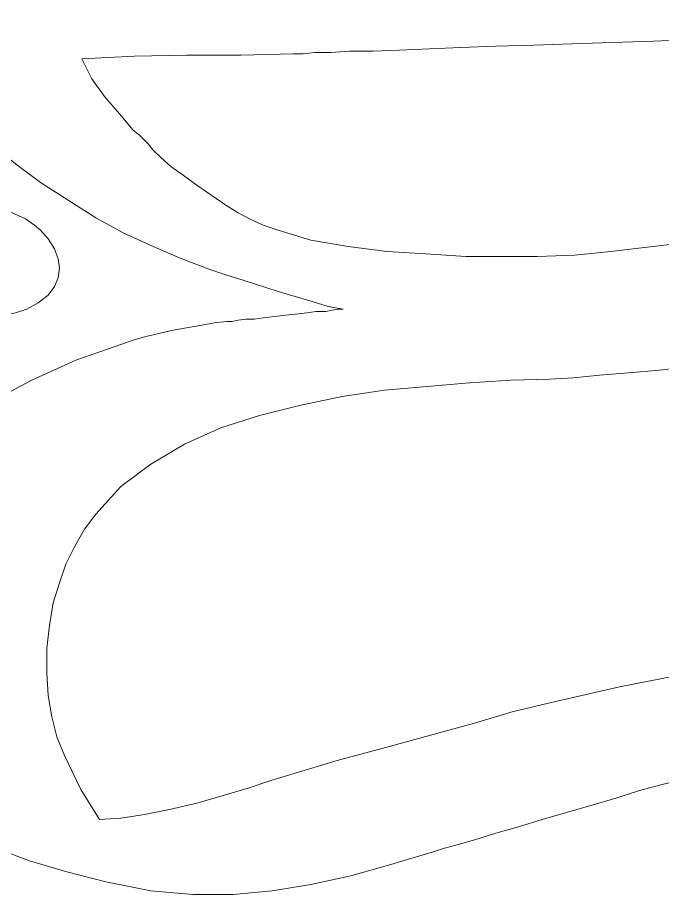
# Model space of a CAD drawing. Header units: centimetres. Extents: x -51 to 51, y -37 to 37.
# Drawn here: x 5.99 to 19.62, y -18.24 to 0.29 of the extents above; entities that cross this region are included whole.
import ezdxf

# ---------------------------------------------------------------- set-up
doc = ezdxf.new("R2010")
doc.units = ezdxf.units.CM
doc.header["$MEASUREMENT"] = 0
doc.layers.add('Layer 1', color=7, linetype='Continuous')

msp = doc.modelspace()

# ---------------------------------------------------------------- linework, layer by layer
at = {"layer": 'Layer 1', "lineweight": 9}
for points, knots in [([(33.28385, 0.29088), (33.28385, 0.29088), (32.91374, 0.29088), (32.91374, 0.29088), (32.91374, 0.29088), (32.91374, 0.29088), (32.46432, 0.26444), (32.46432, 0.26444), (32.46432, 0.26444), (32.46432, 0.26444), (31.96203, 0.23801), (31.96203, 0.23801), (31.96203, 0.23801), (31.96203, 0.23801), (31.38043, 0.23801), (31.38043, 0.23801), (31.38043, 0.23801), (31.38043, 0.23801), (30.71952, 0.21157), (30.71952, 0.21157), (30.71952, 0.21157), (30.71952, 0.21157), (30.03217, 0.18513), (30.03217, 0.18513), (30.03217, 0.18513), (30.03217, 0.18513), (29.26551, 0.1587), (29.26551, 0.1587), (29.26551, 0.1587), (29.26551, 0.1587), (28.47241, 0.13226), (28.47241, 0.13226), (28.47241, 0.13226), (28.47241, 0.13226), (27.65288, 0.10582), (27.65288, 0.10582), (27.65288, 0.10582), (27.65288, 0.10582), (26.78048, 0.05295), (26.78048, 0.05295), (26.78048, 0.05295), (26.78048, 0.05295), (24.9828, 0.00008), (24.9828, 0.00008), (24.9828, 0.00008), (24.9828, 0.00008), (23.13225, -0.0528), (23.13225, -0.0528), (23.13225, -0.0528), (23.13225, -0.0528), (21.25526, -0.13211), (21.25526, -0.13211), (21.25526, -0.13211), (21.25526, -0.13211), (19.43114, -0.21141), (19.43114, -0.21141), (19.43114, -0.21141), (19.43114, -0.21141), (18.55873, -0.23785), (18.55873, -0.23785), (18.55873, -0.23785), (18.55873, -0.23785), (17.71277, -0.26429), (17.71277, -0.26429), (17.71277, -0.26429), (17.71277, -0.26429), (16.89324, -0.29072), (16.89324, -0.29072), (16.89324, -0.29072), (16.89324, -0.29072), (16.10014, -0.31716), (16.10014, -0.31716), (16.10014, -0.31716), (16.10014, -0.31716), (15.35992, -0.3436), (15.35992, -0.3436), (15.35992, -0.3436), (15.35992, -0.3436), (14.69901, -0.37003), (14.69901, -0.37003), (14.69901, -0.37003), (14.69901, -0.37003), (14.06453, -0.39647), (14.06453, -0.39647), (14.06453, -0.39647), (14.06453, -0.39647), (13.50937, -0.42291), (13.50937, -0.42291), (13.50937, -0.42291), (13.50937, -0.42291), (13.00707, -0.42291), (13.00707, -0.42291), (13.00707, -0.42291), (13.00707, -0.42291), (12.61053, -0.44934), (12.61053, -0.44934), (12.61053, -0.44934), (12.61053, -0.44934), (12.26685, -0.44934), (12.26685, -0.44934), (12.26685, -0.44934), (12.26685, -0.44934), (12.02892, -0.47578), (12.02892, -0.47578), (12.02892, -0.47578), (12.02892, -0.47578), (11.8703, -0.47578), (11.8703, -0.47578), (11.8703, -0.47578), (11.8703, -0.47578), (11.81743, -0.47578), (11.81743, -0.47578)], [0, 0, 0, 0, 0.03448276, 0.03448276, 0.03448276, 0.03448276, 0.06896552, 0.06896552, 0.06896552, 0.06896552, 0.10344828, 0.10344828, 0.10344828, 0.10344828, 0.13793103, 0.13793103, 0.13793103, 0.13793103, 0.17241379, 0.17241379, 0.17241379, 0.17241379, 0.20689655, 0.20689655, 0.20689655, 0.20689655, 0.24137931, 0.24137931, 0.24137931, 0.24137931, 0.27586207, 0.27586207, 0.27586207, 0.27586207, 0.31034483, 0.31034483, 0.31034483, 0.31034483, 0.34482759, 0.34482759, 0.34482759, 0.34482759, 0.37931034, 0.37931034, 0.37931034, 0.37931034, 0.4137931, 0.4137931, 0.4137931, 0.4137931, 0.44827586, 0.44827586, 0.44827586, 0.44827586, 0.48275862, 0.48275862, 0.48275862, 0.48275862, 0.51724138, 0.51724138, 0.51724138, 0.51724138, 0.55172414, 0.55172414, 0.55172414, 0.55172414, 0.5862069, 0.5862069, 0.5862069, 0.5862069, 0.62068966, 0.62068966, 0.62068966, 0.62068966, 0.65517241, 0.65517241, 0.65517241, 0.65517241, 0.68965517, 0.68965517, 0.68965517, 0.68965517, 0.72413793, 0.72413793, 0.72413793, 0.72413793, 0.75862069, 0.75862069, 0.75862069, 0.75862069, 0.79310345, 0.79310345, 0.79310345, 0.79310345, 0.82758621, 0.82758621, 0.82758621, 0.82758621, 0.86206897, 0.86206897, 0.86206897, 0.86206897, 0.89655172, 0.89655172, 0.89655172, 0.89655172, 0.93103448, 0.93103448, 0.93103448, 0.93103448, 1, 1, 1, 1]), ([(11.81743, -0.47578), (11.81743, -0.47578), (10.7071, -0.50222), (10.7071, -0.50222), (10.7071, -0.50222), (10.7071, -0.50222), (9.57033, -0.50222), (9.57033, -0.50222), (9.57033, -0.50222), (9.57033, -0.50222), (8.46, -0.52865), (8.46, -0.52865), (8.46, -0.52865), (8.46, -0.52865), (7.34967, -0.58153), (7.34967, -0.58153)], [0, 0, 0, 0, 0.2, 0.2, 0.2, 0.2, 0.4, 0.4, 0.4, 0.4, 0.6, 0.6, 0.6, 0.6, 1, 1, 1, 1]), ([(7.34967, -0.58153), (7.34967, -0.58153), (7.56116, -1.00451), (7.56116, -1.00451), (7.56116, -1.00451), (7.56116, -1.00451), (7.82552, -1.37462), (7.82552, -1.37462), (7.82552, -1.37462), (7.82552, -1.37462), (8.14276, -1.74473), (8.14276, -1.74473), (8.14276, -1.74473), (8.14276, -1.74473), (8.43356, -2.0884), (8.43356, -2.0884)], [0, 0, 0, 0, 0.2, 0.2, 0.2, 0.2, 0.4, 0.4, 0.4, 0.4, 0.6, 0.6, 0.6, 0.6, 1, 1, 1, 1]), ([(8.43356, -2.0884), (8.43356, -2.0884), (8.56574, -2.19415), (8.56574, -2.19415), (8.56574, -2.19415), (8.56574, -2.19415), (8.64505, -2.27346), (8.64505, -2.27346), (8.64505, -2.27346), (8.64505, -2.27346), (8.7508, -2.37921), (8.7508, -2.37921), (8.7508, -2.37921), (8.7508, -2.37921), (8.85655, -2.51139), (8.85655, -2.51139)], [0, 0, 0, 0, 0.2, 0.2, 0.2, 0.2, 0.4, 0.4, 0.4, 0.4, 0.6, 0.6, 0.6, 0.6, 1, 1, 1, 1]), ([(10.09906, -5.04929), (10.09906, -5.04929), (9.46458, -4.81136), (9.46458, -4.81136), (9.46458, -4.81136), (9.46458, -4.81136), (8.85655, -4.547), (8.85655, -4.547), (8.85655, -4.547), (8.85655, -4.547), (8.22207, -4.2562), (8.22207, -4.2562), (8.22207, -4.2562), (8.22207, -4.2562), (7.64047, -3.93896), (7.64047, -3.93896), (7.64047, -3.93896), (7.64047, -3.93896), (7.05886, -3.56885), (7.05886, -3.56885), (7.05886, -3.56885), (7.05886, -3.56885), (6.47726, -3.19874), (6.47726, -3.19874), (6.47726, -3.19874), (6.47726, -3.19874), (5.94853, -2.80219), (5.94853, -2.80219), (5.94853, -2.80219), (5.94853, -2.80219), (5.4198, -2.37921), (5.4198, -2.37921)], [0, 0, 0, 0, 0.11111111, 0.11111111, 0.11111111, 0.11111111, 0.22222222, 0.22222222, 0.22222222, 0.22222222, 0.33333333, 0.33333333, 0.33333333, 0.33333333, 0.44444444, 0.44444444, 0.44444444, 0.44444444, 0.55555556, 0.55555556, 0.55555556, 0.55555556, 0.66666667, 0.66666667, 0.66666667, 0.66666667, 0.77777778, 0.77777778, 0.77777778, 0.77777778, 1, 1, 1, 1]), ([(8.85655, -2.51139), (8.85655, -2.51139), (9.01516, -2.67001), (9.01516, -2.67001), (9.01516, -2.67001), (9.01516, -2.67001), (9.22666, -2.85506), (9.22666, -2.85506), (9.22666, -2.85506), (9.22666, -2.85506), (9.49102, -3.04012), (9.49102, -3.04012), (9.49102, -3.04012), (9.49102, -3.04012), (9.78182, -3.25161), (9.78182, -3.25161), (9.78182, -3.25161), (9.78182, -3.25161), (10.38986, -3.67459), (10.38986, -3.67459), (10.38986, -3.67459), (10.38986, -3.67459), (10.65423, -3.83321), (10.65423, -3.83321), (10.65423, -3.83321), (10.65423, -3.83321), (10.89215, -3.96539), (10.89215, -3.96539)], [0, 0, 0, 0, 0.125, 0.125, 0.125, 0.125, 0.25, 0.25, 0.25, 0.25, 0.375, 0.375, 0.375, 0.375, 0.5, 0.5, 0.5, 0.5, 0.625, 0.625, 0.625, 0.625, 0.75, 0.75, 0.75, 0.75, 1, 1, 1, 1]), ([(4.62671, -3.72747), (4.62671, -3.72747), (4.86464, -3.64816), (4.86464, -3.64816), (4.86464, -3.64816), (4.86464, -3.64816), (5.15544, -3.64816), (5.15544, -3.64816), (5.15544, -3.64816), (5.15544, -3.64816), (5.4198, -3.67459), (5.4198, -3.67459), (5.4198, -3.67459), (5.4198, -3.67459), (5.68417, -3.7539), (5.68417, -3.7539), (5.68417, -3.7539), (5.68417, -3.7539), (5.9221, -3.85965), (5.9221, -3.85965), (5.9221, -3.85965), (5.9221, -3.85965), (6.16002, -3.96539), (6.16002, -3.96539), (6.16002, -3.96539), (6.16002, -3.96539), (6.34508, -4.09758), (6.34508, -4.09758), (6.34508, -4.09758), (6.34508, -4.09758), (6.47726, -4.20332), (6.47726, -4.20332)], [0, 0, 0, 0, 0.11111111, 0.11111111, 0.11111111, 0.11111111, 0.22222222, 0.22222222, 0.22222222, 0.22222222, 0.33333333, 0.33333333, 0.33333333, 0.33333333, 0.44444444, 0.44444444, 0.44444444, 0.44444444, 0.55555556, 0.55555556, 0.55555556, 0.55555556, 0.66666667, 0.66666667, 0.66666667, 0.66666667, 0.77777778, 0.77777778, 0.77777778, 0.77777778, 1, 1, 1, 1]), ([(16.97255, -4.75849), (16.97255, -4.75849), (17.76564, -4.73205), (17.76564, -4.73205), (17.76564, -4.73205), (17.76564, -4.73205), (18.5323, -4.65274), (18.5323, -4.65274), (18.5323, -4.65274), (18.5323, -4.65274), (20.06561, -4.46769), (20.06561, -4.46769), (20.06561, -4.46769), (20.06561, -4.46769), (21.54606, -4.17689), (21.54606, -4.17689), (21.54606, -4.17689), (21.54606, -4.17689), (23.00006, -3.83321), (23.00006, -3.83321)], [0, 0, 0, 0, 0.16666667, 0.16666667, 0.16666667, 0.16666667, 0.33333333, 0.33333333, 0.33333333, 0.33333333, 0.5, 0.5, 0.5, 0.5, 0.66666667, 0.66666667, 0.66666667, 0.66666667, 1, 1, 1, 1]), ([(10.89215, -3.96539), (10.89215, -3.96539), (11.18296, -4.09758), (11.18296, -4.09758), (11.18296, -4.09758), (11.18296, -4.09758), (11.50019, -4.20332), (11.50019, -4.20332), (11.50019, -4.20332), (11.50019, -4.20332), (12.18754, -4.41482), (12.18754, -4.41482), (12.18754, -4.41482), (12.18754, -4.41482), (12.98064, -4.547), (12.98064, -4.547), (12.98064, -4.547), (12.98064, -4.547), (13.80017, -4.65274), (13.80017, -4.65274), (13.80017, -4.65274), (13.80017, -4.65274), (14.6197, -4.70562), (14.6197, -4.70562), (14.6197, -4.70562), (14.6197, -4.70562), (15.46567, -4.75849), (15.46567, -4.75849), (15.46567, -4.75849), (15.46567, -4.75849), (16.25876, -4.75849), (16.25876, -4.75849), (16.25876, -4.75849), (16.25876, -4.75849), (16.97255, -4.75849), (16.97255, -4.75849)], [0, 0, 0, 0, 0.1, 0.1, 0.1, 0.1, 0.2, 0.2, 0.2, 0.2, 0.3, 0.3, 0.3, 0.3, 0.4, 0.4, 0.4, 0.4, 0.5, 0.5, 0.5, 0.5, 0.6, 0.6, 0.6, 0.6, 0.7, 0.7, 0.7, 0.7, 0.8, 0.8, 0.8, 0.8, 1, 1, 1, 1]), ([(6.47726, -4.20332), (6.47726, -4.20332), (6.63588, -4.38838), (6.63588, -4.38838), (6.63588, -4.38838), (6.63588, -4.38838), (6.76806, -4.59987), (6.76806, -4.59987), (6.76806, -4.59987), (6.76806, -4.59987), (6.84737, -4.81136), (6.84737, -4.81136), (6.84737, -4.81136), (6.84737, -4.81136), (6.87381, -4.99642), (6.87381, -4.99642), (6.87381, -4.99642), (6.87381, -4.99642), (6.84737, -5.20791), (6.84737, -5.20791), (6.84737, -5.20791), (6.84737, -5.20791), (6.76806, -5.39296), (6.76806, -5.39296), (6.76806, -5.39296), (6.76806, -5.39296), (6.63588, -5.57802), (6.63588, -5.57802), (6.63588, -5.57802), (6.63588, -5.57802), (6.42439, -5.73664), (6.42439, -5.73664)], [0, 0, 0, 0, 0.11111111, 0.11111111, 0.11111111, 0.11111111, 0.22222222, 0.22222222, 0.22222222, 0.22222222, 0.33333333, 0.33333333, 0.33333333, 0.33333333, 0.44444444, 0.44444444, 0.44444444, 0.44444444, 0.55555556, 0.55555556, 0.55555556, 0.55555556, 0.66666667, 0.66666667, 0.66666667, 0.66666667, 0.77777778, 0.77777778, 0.77777778, 0.77777778, 1, 1, 1, 1]), ([(12.87489, -5.86882), (12.87489, -5.86882), (12.55765, -5.81595), (12.55765, -5.81595), (12.55765, -5.81595), (12.55765, -5.81595), (12.21398, -5.7102), (12.21398, -5.7102), (12.21398, -5.7102), (12.21398, -5.7102), (11.50019, -5.49871), (11.50019, -5.49871), (11.50019, -5.49871), (11.50019, -5.49871), (10.75997, -5.26078), (10.75997, -5.26078), (10.75997, -5.26078), (10.75997, -5.26078), (10.4163, -5.15504), (10.4163, -5.15504), (10.4163, -5.15504), (10.4163, -5.15504), (10.09906, -5.04929), (10.09906, -5.04929)], [0, 0, 0, 0, 0.14285714, 0.14285714, 0.14285714, 0.14285714, 0.28571429, 0.28571429, 0.28571429, 0.28571429, 0.42857143, 0.42857143, 0.42857143, 0.42857143, 0.57142857, 0.57142857, 0.57142857, 0.57142857, 0.71428571, 0.71428571, 0.71428571, 0.71428571, 1, 1, 1, 1]), ([(27.41496, -5.49871), (27.41496, -5.49871), (26.9391, -5.68377), (26.9391, -5.68377), (26.9391, -5.68377), (26.9391, -5.68377), (26.41037, -5.86882), (26.41037, -5.86882), (26.41037, -5.86882), (26.41037, -5.86882), (25.82877, -6.02744), (25.82877, -6.02744), (25.82877, -6.02744), (25.82877, -6.02744), (25.19429, -6.18606), (25.19429, -6.18606), (25.19429, -6.18606), (25.19429, -6.18606), (24.53338, -6.34468), (24.53338, -6.34468), (24.53338, -6.34468), (24.53338, -6.34468), (23.84603, -6.5033), (23.84603, -6.5033), (23.84603, -6.5033), (23.84603, -6.5033), (22.39202, -6.76766), (22.39202, -6.76766), (22.39202, -6.76766), (22.39202, -6.76766), (20.93802, -6.97915), (20.93802, -6.97915), (20.93802, -6.97915), (20.93802, -6.97915), (20.22423, -7.0849), (20.22423, -7.0849), (20.22423, -7.0849), (20.22423, -7.0849), (19.56332, -7.16421), (19.56332, -7.16421), (19.56332, -7.16421), (19.56332, -7.16421), (18.90241, -7.21708), (18.90241, -7.21708), (18.90241, -7.21708), (18.90241, -7.21708), (18.29437, -7.26996), (18.29437, -7.26996), (18.29437, -7.26996), (18.29437, -7.26996), (17.7392, -7.32283), (17.7392, -7.32283), (17.7392, -7.32283), (17.7392, -7.32283), (17.23691, -7.34926), (17.23691, -7.34926)], [0, 0, 0, 0, 0.06666667, 0.06666667, 0.06666667, 0.06666667, 0.13333333, 0.13333333, 0.13333333, 0.13333333, 0.2, 0.2, 0.2, 0.2, 0.26666667, 0.26666667, 0.26666667, 0.26666667, 0.33333333, 0.33333333, 0.33333333, 0.33333333, 0.4, 0.4, 0.4, 0.4, 0.46666667, 0.46666667, 0.46666667, 0.46666667, 0.53333333, 0.53333333, 0.53333333, 0.53333333, 0.6, 0.6, 0.6, 0.6, 0.66666667, 0.66666667, 0.66666667, 0.66666667, 0.73333333, 0.73333333, 0.73333333, 0.73333333, 0.8, 0.8, 0.8, 0.8, 0.86666667, 0.86666667, 0.86666667, 0.86666667, 1, 1, 1, 1]), ([(6.42439, -5.73664), (6.42439, -5.73664), (6.18646, -5.86882), (6.18646, -5.86882), (6.18646, -5.86882), (6.18646, -5.86882), (5.94853, -5.94813), (5.94853, -5.94813), (5.94853, -5.94813), (5.94853, -5.94813), (5.7106, -6.001), (5.7106, -6.001), (5.7106, -6.001), (5.7106, -6.001), (5.44624, -6.001), (5.44624, -6.001), (5.44624, -6.001), (5.44624, -6.001), (5.20831, -6.001), (5.20831, -6.001), (5.20831, -6.001), (5.20831, -6.001), (4.94395, -5.94813), (4.94395, -5.94813), (4.94395, -5.94813), (4.94395, -5.94813), (4.41522, -5.84239), (4.41522, -5.84239)], [0, 0, 0, 0, 0.125, 0.125, 0.125, 0.125, 0.25, 0.25, 0.25, 0.25, 0.375, 0.375, 0.375, 0.375, 0.5, 0.5, 0.5, 0.5, 0.625, 0.625, 0.625, 0.625, 0.75, 0.75, 0.75, 0.75, 1, 1, 1, 1]), ([(10.4163, -6.13319), (10.4163, -6.13319), (10.44273, -6.13319), (10.44273, -6.13319), (10.44273, -6.13319), (10.44273, -6.13319), (10.52204, -6.13319), (10.52204, -6.13319), (10.52204, -6.13319), (10.52204, -6.13319), (10.65423, -6.10675), (10.65423, -6.10675), (10.65423, -6.10675), (10.65423, -6.10675), (10.81284, -6.08031), (10.81284, -6.08031), (10.81284, -6.08031), (10.81284, -6.08031), (10.9979, -6.08031), (10.9979, -6.08031), (10.9979, -6.08031), (10.9979, -6.08031), (11.18296, -6.05388), (11.18296, -6.05388), (11.18296, -6.05388), (11.18296, -6.05388), (11.65881, -6.001), (11.65881, -6.001), (11.65881, -6.001), (11.65881, -6.001), (12.10823, -5.94813), (12.10823, -5.94813), (12.10823, -5.94813), (12.10823, -5.94813), (12.29329, -5.92169), (12.29329, -5.92169), (12.29329, -5.92169), (12.29329, -5.92169), (12.50478, -5.92169), (12.50478, -5.92169), (12.50478, -5.92169), (12.50478, -5.92169), (12.63696, -5.89526), (12.63696, -5.89526), (12.63696, -5.89526), (12.63696, -5.89526), (12.76914, -5.86882), (12.76914, -5.86882), (12.76914, -5.86882), (12.76914, -5.86882), (12.84845, -5.86882), (12.84845, -5.86882), (12.84845, -5.86882), (12.84845, -5.86882), (12.87489, -5.86882), (12.87489, -5.86882)], [0, 0, 0, 0, 0.06666667, 0.06666667, 0.06666667, 0.06666667, 0.13333333, 0.13333333, 0.13333333, 0.13333333, 0.2, 0.2, 0.2, 0.2, 0.26666667, 0.26666667, 0.26666667, 0.26666667, 0.33333333, 0.33333333, 0.33333333, 0.33333333, 0.4, 0.4, 0.4, 0.4, 0.46666667, 0.46666667, 0.46666667, 0.46666667, 0.53333333, 0.53333333, 0.53333333, 0.53333333, 0.6, 0.6, 0.6, 0.6, 0.66666667, 0.66666667, 0.66666667, 0.66666667, 0.73333333, 0.73333333, 0.73333333, 0.73333333, 0.8, 0.8, 0.8, 0.8, 0.86666667, 0.86666667, 0.86666667, 0.86666667, 1, 1, 1, 1]), ([(8.19563, -6.60904), (8.19563, -6.60904), (8.43356, -6.52973), (8.43356, -6.52973), (8.43356, -6.52973), (8.43356, -6.52973), (8.69793, -6.45042), (8.69793, -6.45042), (8.69793, -6.45042), (8.69793, -6.45042), (9.27953, -6.31824), (9.27953, -6.31824), (9.27953, -6.31824), (9.27953, -6.31824), (9.88757, -6.2125), (9.88757, -6.2125), (9.88757, -6.2125), (9.88757, -6.2125), (10.15193, -6.15962), (10.15193, -6.15962), (10.15193, -6.15962), (10.15193, -6.15962), (10.4163, -6.13319), (10.4163, -6.13319)], [0, 0, 0, 0, 0.14285714, 0.14285714, 0.14285714, 0.14285714, 0.28571429, 0.28571429, 0.28571429, 0.28571429, 0.42857143, 0.42857143, 0.42857143, 0.42857143, 0.57142857, 0.57142857, 0.57142857, 0.57142857, 0.71428571, 0.71428571, 0.71428571, 0.71428571, 1, 1, 1, 1]), ([(4.65314, -8.53891), (4.65314, -8.53891), (5.02326, -8.19523), (5.02326, -8.19523), (5.02326, -8.19523), (5.02326, -8.19523), (5.4198, -7.90443), (5.4198, -7.90443), (5.4198, -7.90443), (5.4198, -7.90443), (5.84279, -7.61363), (5.84279, -7.61363), (5.84279, -7.61363), (5.84279, -7.61363), (6.29221, -7.3757), (6.29221, -7.3757), (6.29221, -7.3757), (6.29221, -7.3757), (7.21748, -6.95272), (7.21748, -6.95272), (7.21748, -6.95272), (7.21748, -6.95272), (8.19563, -6.60904), (8.19563, -6.60904)], [0, 0, 0, 0, 0.14285714, 0.14285714, 0.14285714, 0.14285714, 0.28571429, 0.28571429, 0.28571429, 0.28571429, 0.42857143, 0.42857143, 0.42857143, 0.42857143, 0.57142857, 0.57142857, 0.57142857, 0.57142857, 0.71428571, 0.71428571, 0.71428571, 0.71428571, 1, 1, 1, 1]), ([(17.23691, -7.34926), (17.23691, -7.34926), (16.41738, -7.3757), (16.41738, -7.3757), (16.41738, -7.3757), (16.41738, -7.3757), (15.54498, -7.42857), (15.54498, -7.42857), (15.54498, -7.42857), (15.54498, -7.42857), (14.64613, -7.50788), (14.64613, -7.50788), (14.64613, -7.50788), (14.64613, -7.50788), (13.74729, -7.58719), (13.74729, -7.58719), (13.74729, -7.58719), (13.74729, -7.58719), (12.84845, -7.71938), (12.84845, -7.71938), (12.84845, -7.71938), (12.84845, -7.71938), (11.94961, -7.90443), (11.94961, -7.90443), (11.94961, -7.90443), (11.94961, -7.90443), (11.10365, -8.11592), (11.10365, -8.11592), (11.10365, -8.11592), (11.10365, -8.11592), (10.28412, -8.38029), (10.28412, -8.38029), (10.28412, -8.38029), (10.28412, -8.38029), (9.51746, -8.72396), (9.51746, -8.72396), (9.51746, -8.72396), (9.51746, -8.72396), (8.80367, -9.14695), (8.80367, -9.14695), (8.80367, -9.14695), (8.80367, -9.14695), (8.1692, -9.6228), (8.1692, -9.6228), (8.1692, -9.6228), (8.1692, -9.6228), (7.64047, -10.2044), (7.64047, -10.2044), (7.64047, -10.2044), (7.64047, -10.2044), (7.40254, -10.52164), (7.40254, -10.52164), (7.40254, -10.52164), (7.40254, -10.52164), (7.19105, -10.89175), (7.19105, -10.89175), (7.19105, -10.89175), (7.19105, -10.89175), (7.00599, -11.26186), (7.00599, -11.26186), (7.00599, -11.26186), (7.00599, -11.26186), (6.87381, -11.65841), (6.87381, -11.65841), (6.87381, -11.65841), (6.87381, -11.65841), (6.74163, -12.08139), (6.74163, -12.08139), (6.74163, -12.08139), (6.74163, -12.08139), (6.66232, -12.55725), (6.66232, -12.55725), (6.66232, -12.55725), (6.66232, -12.55725), (6.60944, -13.03311), (6.60944, -13.03311), (6.60944, -13.03311), (6.60944, -13.03311), (6.60944, -13.56184), (6.60944, -13.56184)], [0, 0, 0, 0, 0.04761905, 0.04761905, 0.04761905, 0.04761905, 0.0952381, 0.0952381, 0.0952381, 0.0952381, 0.14285714, 0.14285714, 0.14285714, 0.14285714, 0.19047619, 0.19047619, 0.19047619, 0.19047619, 0.23809524, 0.23809524, 0.23809524, 0.23809524, 0.28571429, 0.28571429, 0.28571429, 0.28571429, 0.33333333, 0.33333333, 0.33333333, 0.33333333, 0.38095238, 0.38095238, 0.38095238, 0.38095238, 0.42857143, 0.42857143, 0.42857143, 0.42857143, 0.47619048, 0.47619048, 0.47619048, 0.47619048, 0.52380952, 0.52380952, 0.52380952, 0.52380952, 0.57142857, 0.57142857, 0.57142857, 0.57142857, 0.61904762, 0.61904762, 0.61904762, 0.61904762, 0.66666667, 0.66666667, 0.66666667, 0.66666667, 0.71428571, 0.71428571, 0.71428571, 0.71428571, 0.76190476, 0.76190476, 0.76190476, 0.76190476, 0.80952381, 0.80952381, 0.80952381, 0.80952381, 0.85714286, 0.85714286, 0.85714286, 0.85714286, 0.9047619, 0.9047619, 0.9047619, 0.9047619, 1, 1, 1, 1]), ([(15.65072, -14.6193), (15.65072, -14.6193), (16.44382, -14.38137), (16.44382, -14.38137), (16.44382, -14.38137), (16.44382, -14.38137), (17.21047, -14.19631), (17.21047, -14.19631), (17.21047, -14.19631), (17.21047, -14.19631), (18.71735, -13.85264), (18.71735, -13.85264), (18.71735, -13.85264), (18.71735, -13.85264), (20.1978, -13.56184), (20.1978, -13.56184), (20.1978, -13.56184), (20.1978, -13.56184), (20.96445, -13.42966), (20.96445, -13.42966), (20.96445, -13.42966), (20.96445, -13.42966), (21.75755, -13.29747), (21.75755, -13.29747)], [0, 0, 0, 0, 0.14285714, 0.14285714, 0.14285714, 0.14285714, 0.28571429, 0.28571429, 0.28571429, 0.28571429, 0.42857143, 0.42857143, 0.42857143, 0.42857143, 0.57142857, 0.57142857, 0.57142857, 0.57142857, 0.71428571, 0.71428571, 0.71428571, 0.71428571, 1, 1, 1, 1]), ([(6.60944, -13.56184), (6.60944, -13.56184), (6.63588, -14.03769), (6.63588, -14.03769), (6.63588, -14.03769), (6.63588, -14.03769), (6.71519, -14.48711), (6.71519, -14.48711), (6.71519, -14.48711), (6.71519, -14.48711), (6.82094, -14.9101), (6.82094, -14.9101), (6.82094, -14.9101), (6.82094, -14.9101), (6.97955, -15.30665), (6.97955, -15.30665), (6.97955, -15.30665), (6.97955, -15.30665), (7.32323, -16.02043), (7.32323, -16.02043), (7.32323, -16.02043), (7.32323, -16.02043), (7.71978, -16.65491), (7.71978, -16.65491)], [0, 0, 0, 0, 0.14285714, 0.14285714, 0.14285714, 0.14285714, 0.28571429, 0.28571429, 0.28571429, 0.28571429, 0.42857143, 0.42857143, 0.42857143, 0.42857143, 0.57142857, 0.57142857, 0.57142857, 0.57142857, 0.71428571, 0.71428571, 0.71428571, 0.71428571, 1, 1, 1, 1]), ([(7.85196, -17.97673), (7.85196, -17.97673), (7.03243, -17.76524), (7.03243, -17.76524), (7.03243, -17.76524), (7.03243, -17.76524), (6.23933, -17.52731), (6.23933, -17.52731), (6.23933, -17.52731), (6.23933, -17.52731), (5.52555, -17.26295), (5.52555, -17.26295), (5.52555, -17.26295), (5.52555, -17.26295), (4.89107, -16.89283), (4.89107, -16.89283), (4.89107, -16.89283), (4.89107, -16.89283), (4.30947, -16.46985), (4.30947, -16.46985), (4.30947, -16.46985), (4.30947, -16.46985), (3.80718, -15.96756), (3.80718, -15.96756), (3.80718, -15.96756), (3.80718, -15.96756), (3.59569, -15.65032), (3.59569, -15.65032), (3.59569, -15.65032), (3.59569, -15.65032), (3.38419, -15.33308), (3.38419, -15.33308), (3.38419, -15.33308), (3.38419, -15.33308), (3.22557, -14.98941), (3.22557, -14.98941), (3.22557, -14.98941), (3.22557, -14.98941), (3.06696, -14.59286), (3.06696, -14.59286)], [0, 0, 0, 0, 0.09090909, 0.09090909, 0.09090909, 0.09090909, 0.18181818, 0.18181818, 0.18181818, 0.18181818, 0.27272727, 0.27272727, 0.27272727, 0.27272727, 0.36363636, 0.36363636, 0.36363636, 0.36363636, 0.45454545, 0.45454545, 0.45454545, 0.45454545, 0.54545455, 0.54545455, 0.54545455, 0.54545455, 0.63636364, 0.63636364, 0.63636364, 0.63636364, 0.72727273, 0.72727273, 0.72727273, 0.72727273, 0.81818182, 0.81818182, 0.81818182, 0.81818182, 1, 1, 1, 1]), ([(11.76456, -15.70319), (11.76456, -15.70319), (12.74271, -15.41239), (12.74271, -15.41239), (12.74271, -15.41239), (12.74271, -15.41239), (13.72086, -15.14803), (13.72086, -15.14803), (13.72086, -15.14803), (13.72086, -15.14803), (15.65072, -14.6193), (15.65072, -14.6193)], [0, 0, 0, 0, 0.25, 0.25, 0.25, 0.25, 0.5, 0.5, 0.5, 0.5, 1, 1, 1, 1]), ([(21.17595, -15.51814), (21.17595, -15.51814), (21.01733, -15.54457), (21.01733, -15.54457), (21.01733, -15.54457), (21.01733, -15.54457), (20.75296, -15.59745), (20.75296, -15.59745), (20.75296, -15.59745), (20.75296, -15.59745), (20.43572, -15.70319), (20.43572, -15.70319), (20.43572, -15.70319), (20.43572, -15.70319), (20.03918, -15.80894), (20.03918, -15.80894), (20.03918, -15.80894), (20.03918, -15.80894), (19.61619, -15.91468), (19.61619, -15.91468), (19.61619, -15.91468), (19.61619, -15.91468), (19.14034, -16.04687), (19.14034, -16.04687), (19.14034, -16.04687), (19.14034, -16.04687), (18.63804, -16.20549), (18.63804, -16.20549), (18.63804, -16.20549), (18.63804, -16.20549), (18.10931, -16.3641), (18.10931, -16.3641), (18.10931, -16.3641), (18.10931, -16.3641), (17.07829, -16.65491), (17.07829, -16.65491), (17.07829, -16.65491), (17.07829, -16.65491), (16.576, -16.81353), (16.576, -16.81353), (16.576, -16.81353), (16.576, -16.81353), (16.10014, -16.94571), (16.10014, -16.94571), (16.10014, -16.94571), (16.10014, -16.94571), (15.67716, -17.07789), (15.67716, -17.07789), (15.67716, -17.07789), (15.67716, -17.07789), (15.30705, -17.18364), (15.30705, -17.18364), (15.30705, -17.18364), (15.30705, -17.18364), (15.01625, -17.26295), (15.01625, -17.26295), (15.01625, -17.26295), (15.01625, -17.26295), (14.77832, -17.34225), (14.77832, -17.34225)], [0, 0, 0, 0, 0.0625, 0.0625, 0.0625, 0.0625, 0.125, 0.125, 0.125, 0.125, 0.1875, 0.1875, 0.1875, 0.1875, 0.25, 0.25, 0.25, 0.25, 0.3125, 0.3125, 0.3125, 0.3125, 0.375, 0.375, 0.375, 0.375, 0.4375, 0.4375, 0.4375, 0.4375, 0.5, 0.5, 0.5, 0.5, 0.5625, 0.5625, 0.5625, 0.5625, 0.625, 0.625, 0.625, 0.625, 0.6875, 0.6875, 0.6875, 0.6875, 0.75, 0.75, 0.75, 0.75, 0.8125, 0.8125, 0.8125, 0.8125, 0.875, 0.875, 0.875, 0.875, 1, 1, 1, 1]), ([(7.71978, -16.65491), (7.71978, -16.65491), (8.1692, -16.62847), (8.1692, -16.62847), (8.1692, -16.62847), (8.1692, -16.62847), (8.67149, -16.54916), (8.67149, -16.54916), (8.67149, -16.54916), (8.67149, -16.54916), (9.20022, -16.44341), (9.20022, -16.44341), (9.20022, -16.44341), (9.20022, -16.44341), (9.78182, -16.31123), (9.78182, -16.31123), (9.78182, -16.31123), (9.78182, -16.31123), (10.33699, -16.15261), (10.33699, -16.15261), (10.33699, -16.15261), (10.33699, -16.15261), (10.86572, -15.99399), (10.86572, -15.99399), (10.86572, -15.99399), (10.86572, -15.99399), (11.34157, -15.83538), (11.34157, -15.83538), (11.34157, -15.83538), (11.34157, -15.83538), (11.76456, -15.70319), (11.76456, -15.70319)], [0, 0, 0, 0, 0.11111111, 0.11111111, 0.11111111, 0.11111111, 0.22222222, 0.22222222, 0.22222222, 0.22222222, 0.33333333, 0.33333333, 0.33333333, 0.33333333, 0.44444444, 0.44444444, 0.44444444, 0.44444444, 0.55555556, 0.55555556, 0.55555556, 0.55555556, 0.66666667, 0.66666667, 0.66666667, 0.66666667, 0.77777778, 0.77777778, 0.77777778, 0.77777778, 1, 1, 1, 1]), ([(14.77832, -17.34225), (14.77832, -17.34225), (13.87948, -17.60662), (13.87948, -17.60662), (13.87948, -17.60662), (13.87948, -17.60662), (13.03351, -17.84455), (13.03351, -17.84455), (13.03351, -17.84455), (13.03351, -17.84455), (12.18754, -18.0296), (12.18754, -18.0296), (12.18754, -18.0296), (12.18754, -18.0296), (11.36801, -18.16179), (11.36801, -18.16179), (11.36801, -18.16179), (11.36801, -18.16179), (10.54848, -18.2411), (10.54848, -18.2411), (10.54848, -18.2411), (10.54848, -18.2411), (9.70251, -18.2411), (9.70251, -18.2411), (9.70251, -18.2411), (9.70251, -18.2411), (8.80367, -18.16179), (8.80367, -18.16179), (8.80367, -18.16179), (8.80367, -18.16179), (7.85196, -17.97673), (7.85196, -17.97673)], [0, 0, 0, 0, 0.11111111, 0.11111111, 0.11111111, 0.11111111, 0.22222222, 0.22222222, 0.22222222, 0.22222222, 0.33333333, 0.33333333, 0.33333333, 0.33333333, 0.44444444, 0.44444444, 0.44444444, 0.44444444, 0.55555556, 0.55555556, 0.55555556, 0.55555556, 0.66666667, 0.66666667, 0.66666667, 0.66666667, 0.77777778, 0.77777778, 0.77777778, 0.77777778, 1, 1, 1, 1])]:
    msp.add_open_spline(points, degree=3, knots=knots, dxfattribs=at)

doc.saveas('drawing.dxf')
